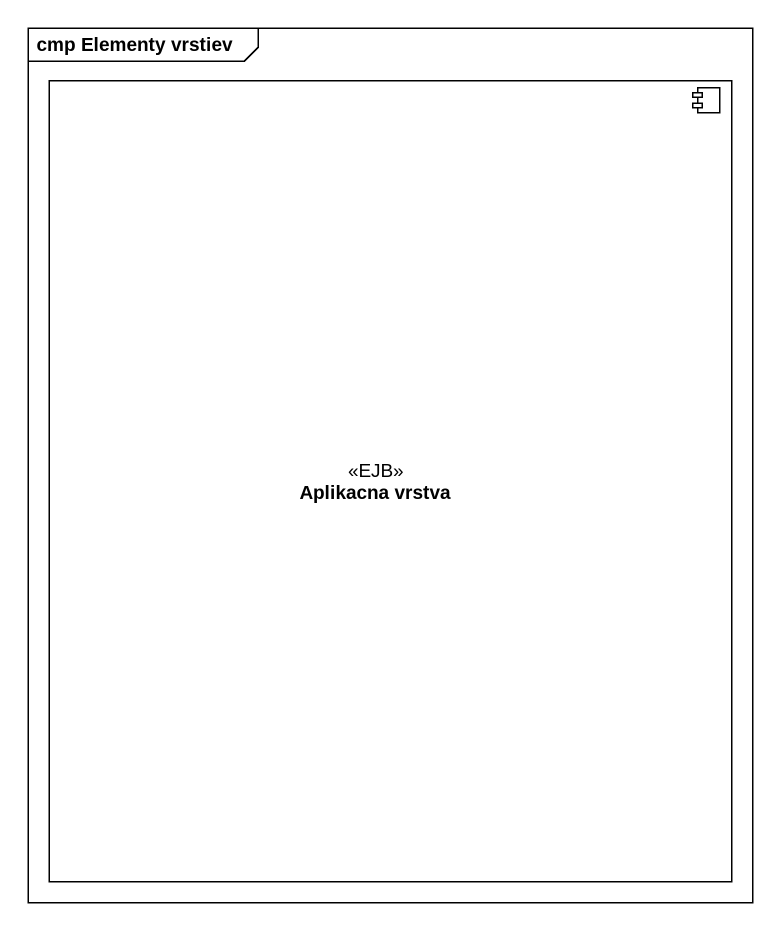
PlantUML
@startuml
mainframe cmp Elementy vrstiev
component "Aplikacna vrstva" as Aplikacna_vrstva <<EJB>>
@enduml
